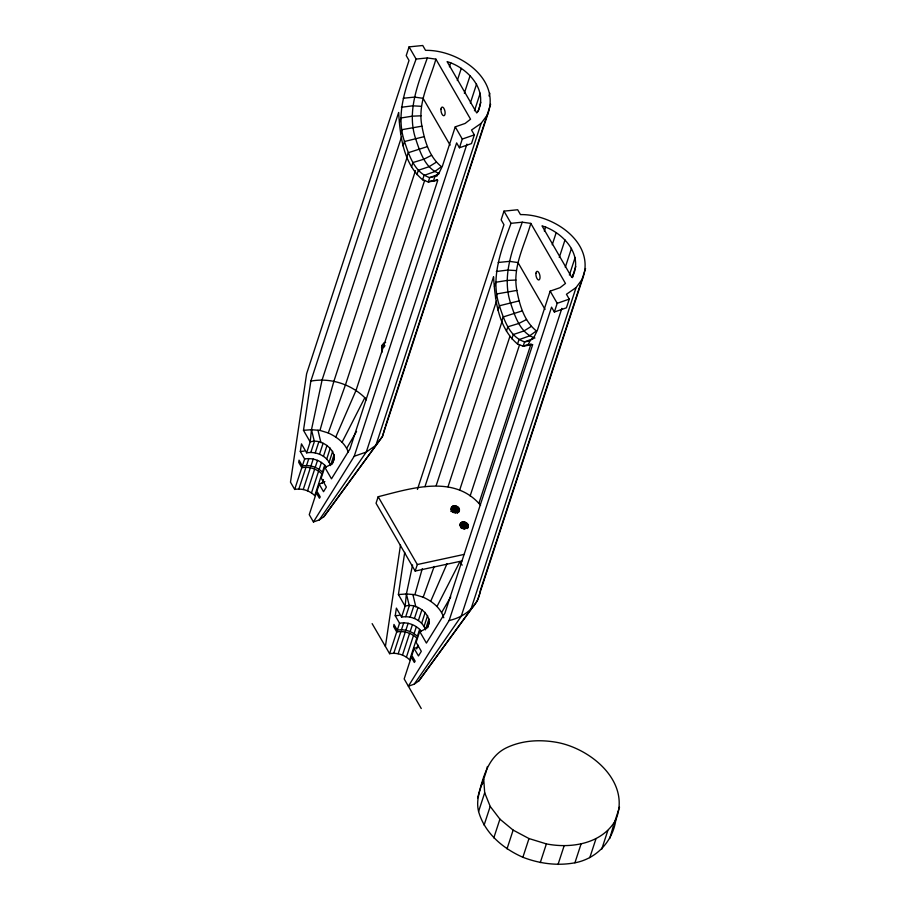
<?xml version="1.0" encoding="UTF-8"?>
<svg xmlns="http://www.w3.org/2000/svg" width="910" height="910" viewBox="0 0 910 910"><rect width="100%" height="100%" fill="white"/><g stroke="black" fill="none" stroke-linecap="round" stroke-linejoin="round"><path stroke-width="1.36" d="M324.847 481.561L319.205 484.211L316.919 491.173L320.24 496.917L319.433 498.236L316.35 492.913L309.241 514.673L313.438 521.953L319.262 519.928L323.892 516.687L382.405 436.572L487.658 114.535C501.114 78.249 457.878 49.675 425.55 50.357L422.752 45.5L409.068 46.876L416.109 59.07C406.508 85.256 395.133 113.488 404.484 141.516C409.034 155.201 414.505 172.695 429.679 177.609L437.391 175.744M422.627 179.77C403.346 163.561 400.104 136.068 398.648 112.487L310.845 381.108L303.485 430.328L310.196 441.964C325.302 436.527 346.846 460.688 324.756 467.194L331.479 478.831L349.975 448.926L437.778 180.282L428.257 181.966L422.627 179.77L424.049 175.425L434.582 171.66L441.464 166.689C429.258 156.941 424.708 140.891 421.933 126.16C417.269 102.728 429.804 81.013 435.89 59.15L427.347 57.933L416.109 59.07M511.033 223.325C501.433 249.511 490.069 277.743 499.408 305.771C503.958 319.444 509.429 336.95 524.604 341.864L529.768 340.954L534.125 337.007L537.366 330.296L550.163 291.12L560.071 287.674L565.474 283.454L530.814 223.394L522.272 222.188L511.033 223.325L503.992 211.131L517.676 209.755L520.475 214.601C552.802 213.93 596.039 242.504 582.582 278.779L477.329 600.827L418.816 680.942L414.186 684.183L408.374 686.197L449.142 620.506L551.551 307.171L554.361 312.016L566.418 307.83L569.262 299.128L566.452 294.271L576.075 287.56L582.582 278.779M404.711 552.393L398.409 594.571L405.121 606.219C420.227 600.782 441.771 624.942 419.681 631.449L426.403 643.086L444.91 613.169L532.703 344.537L523.182 346.209L517.551 344.025L518.973 339.669L529.506 335.915L536.388 330.933C524.183 321.185 519.633 305.146 516.857 290.404C512.193 266.971 524.729 245.256 530.814 223.394M401.651 136.568L322.083 379.982L311.482 429.713L310.196 441.964L306.647 452.85C316.111 451.076 327.498 455.91 330.501 465.545L334.05 454.67M412.594 564.951L406.406 593.957L405.121 606.219L401.572 617.094C411.036 615.331 422.422 620.154 425.425 629.8L428.974 618.925M401.572 617.094L396.385 608.107L395.236 615.74L399.558 623.225C406.759 621.894 414.425 624.294 419.647 629.402L417.372 636.363C412.15 631.256 404.484 628.856 397.283 630.186L393.973 624.442L393.643 626.615L396.714 631.938C403.915 630.596 411.582 633.007 416.803 638.103L409.693 659.864C404.472 654.768 396.794 652.356 389.605 653.687L385.408 646.418L400.502 544.976M304.634 458.981C311.834 457.639 319.501 460.05 324.722 465.147L322.447 472.119C317.226 467.012 309.559 464.6 302.359 465.943L304.634 458.981L300.311 451.485L301.46 443.864L306.647 452.85M381.836 352.545L381.904 345.504L384.065 342.74L385.624 342.456M303.485 430.328L311.482 429.713L319.979 430.419L333.902 381.233L407.02 157.521M398.409 594.571L406.406 593.957L414.903 594.662L422.251 568.704M384.998 427.609L382.405 436.572L323.892 516.687M480.844 102.273L478.41 110.69L476.726 112.954L447.106 61.641C467.274 67.477 488.556 89.828 477.761 111.725M459.402 509.862C458.253 514.366 449.893 511.738 451.371 507.393C454.181 503.253 462.2 507.951 458.549 512.466M468.297 525.969C467.149 530.473 458.788 527.846 460.267 523.5C463.076 519.36 471.096 524.058 467.444 528.573M573.334 274.945C582.639 253.117 561.88 231.72 542.03 225.885L571.651 277.209L573.334 274.945L572.447 277.641M477.625 797.877C482.971 778.801 487.294 756.449 507.325 747.372C522.852 740.239 540.233 739.398 556.875 742.378C590.954 748.577 631.153 781.906 615.854 819.773C612.805 841.409 596.414 858.801 574.915 862.794C557.386 866.047 539.425 863.658 522.875 857.265C502.946 848.518 484.643 833.105 478.58 811.492C474.701 795.67 484.291 781.588 487.407 766.504M609.734 838.485L613.408 825.825M409.068 46.876L406.224 55.578L409.022 60.435L306.613 373.771L290.483 482.163L294.681 489.443C301.87 488.101 309.548 490.513 314.769 495.62L321.878 473.86C316.657 468.752 308.99 466.341 301.79 467.683L298.719 462.36L299.049 460.187L302.359 465.943M399.536 122.338L400.957 117.981L412.275 116.173L421.012 115.809M400.582 134.02L402.004 129.664L421.933 126.16M427.347 57.933C418.088 83.686 406.474 111.35 415.688 138.911C420.01 151.777 425.004 168.145 438.938 173.355M403.062 145.873L404.484 141.516L424.128 136.659M294.681 489.443L301.79 467.683M406.781 157.089L408.203 152.732L427.427 146.59M298.867 489.023L305.976 467.262M306.545 465.522L308.82 458.56M310.822 452.429L314.382 441.543L311.482 429.713M303.257 489.489L310.378 467.729M310.947 465.988L313.222 459.027M315.224 452.896L318.773 442.01M411.513 166.894L412.935 162.549L423.844 159.227L431.613 155.28M307.569 490.808L314.678 469.048M315.247 467.308L317.522 460.346M319.524 454.215L323.084 443.341M415.472 170.648L345.482 384.793L328.26 432.955C336.78 436.88 345.209 443.056 348.337 452.27M449.415 66.805L450.734 62.756M311.493 492.901L318.602 471.141M319.171 469.401L321.446 462.439M323.448 456.308L327.009 445.422M416.916 174.629L418.338 170.284L429.065 166.701L436.402 162.128M326.724 459.015L330.284 448.141M324.756 467.194L321.207 478.08L326.394 487.066L323.528 491.696L319.205 484.211M322.185 483.403L323.448 479.57M329.136 462.178L332.685 451.292M424.708 180.271L356.026 390.413L335.801 436.982M457.309 80.524L461.279 68.364M332.321 464.089L334.288 458.037M464.35 93.218L470.083 75.666M435.89 59.15L470.55 119.199L465.147 123.43L455.239 126.865L442.442 166.041L439.2 172.752L434.843 176.699L433.422 181.056L437.232 179.623M313.438 521.953L354.217 456.263L456.627 142.916L459.436 147.761L471.494 143.575L474.337 134.873L471.528 130.028L481.151 123.316L487.658 114.535M470.368 103.046L476.544 84.129M459.436 147.761L462.28 139.059L455.239 126.865M474.474 110.77L480.207 93.207M466.921 144.133L366.275 452.065L319.262 519.928M488.977 95.959L489.853 93.264M481.151 123.316L375.887 445.354L366.275 452.065L354.217 456.263M385.374 426.324L490.626 104.286M480.571 505.323C454.511 474.053 411.115 488.42 378.173 496.724L376.046 503.253L415.176 571.059L461.973 560.947M503.992 211.131L501.148 219.833L503.947 224.679L417.428 489.409M424.97 486.611L493.573 276.731C495.04 300.311 498.271 327.805 517.551 344.025M494.46 286.582L495.882 282.236L507.2 280.428L515.936 280.052M495.506 298.275L496.928 293.919L516.857 290.404M436.22 485.485L496.553 300.869M522.272 222.188C513.012 247.941 501.399 275.605 510.612 303.166C515.003 316.373 520.292 333.287 534.943 338.019M497.986 310.128L499.408 305.771L519.053 300.903M415.176 571.059L417.315 564.541L378.173 496.724M389.605 653.687L396.714 631.938M397.283 630.186L399.558 623.225M501.706 321.332L503.128 316.987L522.351 310.845M448.027 486.736L502.058 321.423M393.791 653.266L400.9 631.506M401.469 629.765L403.744 622.804M405.746 616.673L409.307 605.798L406.406 593.957M398.182 653.744L405.303 631.984M405.871 630.232L408.146 623.27M410.148 617.139L413.709 606.265M506.438 331.149L507.86 326.792L518.768 323.471L526.537 319.524M402.493 655.063L409.602 633.303M410.171 631.563L412.446 624.601M414.448 618.47L418.009 607.584M451.007 509.338L451.861 506.733M450.871 511.443L452.577 506.222M451.781 511.136L453.487 505.914M452.384 512.341L454.511 505.812M459.607 490.297L509.907 336.37M544.339 231.049L545.659 226.999M455.591 505.926L453.453 512.455L454.511 512.774L456.649 506.244M406.417 657.157L413.527 635.396M414.096 633.656L416.37 626.683M418.384 620.552L421.933 609.677M511.841 338.884L513.263 334.539L523.989 330.944L531.326 326.383M455.478 513.285L457.616 506.756M456.706 512.649L458.412 507.427M457.298 513.422L459.004 508.201M421.649 623.27L425.209 612.396M458.492 511.636L459.345 509.031M417.815 647.181L414.13 648.455L411.855 655.416L415.165 661.172L414.357 662.48L411.286 657.168L404.165 678.917L421.25 708.515M419.681 631.449L416.132 642.323L421.319 651.31L418.452 655.951L414.13 648.455M416.7 648.944L417.952 645.099M424.06 626.421L427.609 615.547M459.903 525.445L460.756 522.841M460.198 526.253L461.484 522.34M470.151 495.916L519.576 344.697M552.234 244.779L556.203 232.619M427.632 627.127L429.213 622.292M427.518 627.843L428.303 625.432M460.676 527.243L462.382 522.021M461.279 528.448L463.406 521.919M462.36 528.562L464.487 522.033M465.545 522.351L463.417 528.881L464.373 529.392L466.512 522.875M465.613 528.755L467.319 523.534M466.625 528.232L467.911 524.308M467.387 527.755L468.24 525.138M529.768 340.954L528.346 345.299L530.894 344.355M478.956 503.207L531.03 343.889M559.275 257.473L565.008 239.91M565.292 267.29L571.469 248.385M554.361 312.016L557.204 303.314L550.163 291.12M569.398 275.013L575.143 257.462M561.845 308.376L461.199 616.32L414.186 684.183M572.242 277.322L575.768 266.516M576.075 287.56L470.811 609.609L418.816 680.942M585.562 268.53L480.298 590.579C478.307 606.549 464.054 617.264 449.142 620.506M478.58 811.492L484.689 792.781L483.733 779.165M484.097 825.131L490.206 806.419L484.689 792.781M493.8 837.871L499.92 819.148L490.206 806.419M507.029 848.825L513.138 830.113L499.92 819.148M522.875 857.265L528.994 838.554L513.138 830.113M540.267 862.612L546.387 843.9C571.343 848.825 602.363 843.775 615.854 819.773M558.023 864.5L564.132 845.788M574.915 862.794L581.035 844.082M589.805 857.63L595.925 838.918M601.681 849.337L607.8 830.625M613.84 824.494L619.517 807.113M443.773 617.765C440.793 607.994 432.17 601.26 423.184 597.21L434.184 566.441M430.726 601.226L447.015 563.722M342.103 442.192L364.83 397.704C350.794 383.986 330.171 377.513 310.845 381.108M437.027 606.447L459.755 561.959L462.178 565.133M346.721 448.255L356.549 431.431M441.646 612.51L450.768 596.88M481.288 785.216L482.903 783.055M385.055 345.789L381.62 347.12L383.599 346.528M383.554 346.767L381.483 347.836L384.009 347.29M438.734 174.254L429.679 177.609L428.257 181.966L432.136 180.521M533.658 338.509L524.604 341.864L523.182 346.209L528.357 344.298M462.28 139.059L474.337 134.873M557.204 303.314L569.262 299.128M381.711 346.664L384.327 345.584M417.315 564.541L464.111 554.417M381.904 345.504L384.441 344.958M401.401 107.266L412.708 105.822L421.398 106.311M496.325 271.51L507.632 270.077L516.323 270.566M403.301 98.234L414.55 97.097L423.082 98.314L450.12 145.156M498.225 262.489L509.475 261.352L518.006 262.569L545.044 309.411M300.311 451.485L304.27 451.11M395.236 615.74L399.194 615.353M328.26 432.955L319.979 430.419M423.184 597.21L414.903 594.662M528.994 838.554L546.387 843.9M364.83 397.704L366.446 399.82M324.722 465.147L326.326 467.251M419.647 629.402L421.25 631.506M385.408 646.418L372.133 623.634M412.89 594.503L415.859 606.924M317.965 430.248L320.934 442.67M535.91 273.273A4.425 1.922 77.8 0 0 538.606 279.984A4.425 1.922 77.8 0 0 539.357 273.683A4.425 1.922 77.8 0 0 535.91 273.273M440.986 109.018A4.425 1.922 77.8 0 0 443.682 115.741A4.425 1.922 77.8 0 0 444.433 109.427A4.425 1.922 77.8 0 0 440.986 109.018"/></g></svg>
